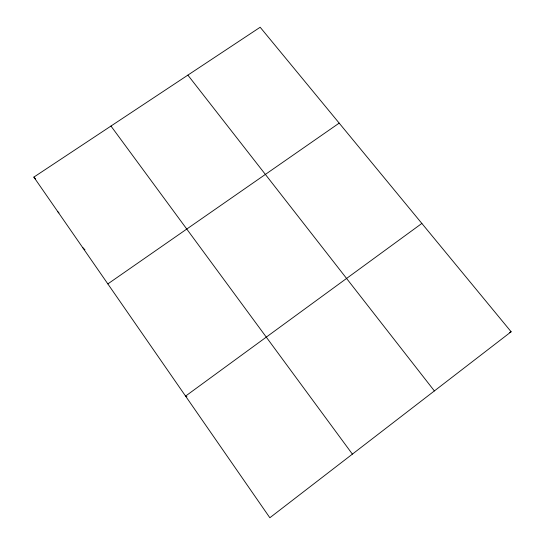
<?xml version="1.0" encoding="UTF-8"?>
<svg xmlns="http://www.w3.org/2000/svg" width="545" height="545" viewBox="0 0 545 545"><rect width="100%" height="100%" fill="white"/><g stroke="black" fill="none" stroke-linecap="round" stroke-linejoin="round"><path stroke-width="0.82" d="M511.142 331.769L269.85 517.75L33.858 177.111L260.169 27.25L511.142 331.769L509.677 332.477M421.857 223.436L185.566 396.099L186.921 396.774M107.849 283.911L339.181 123.122M82.533 247.376L84.931 249.753M57.879 211.787L58.969 212.925M33.858 177.111L35.5 178.889M187.875 75.121L434.379 390.935M110.969 126.052L352.39 454.128"/></g></svg>
